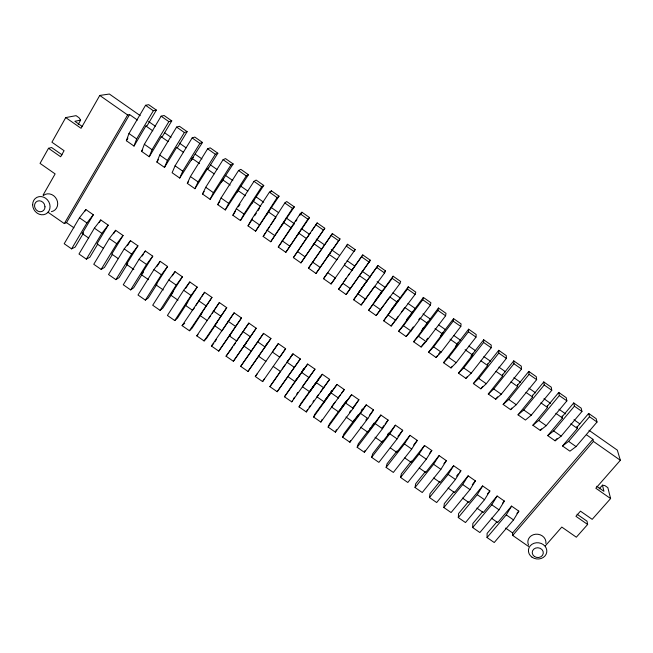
<?xml version="1.0" encoding="UTF-8"?>
<svg xmlns="http://www.w3.org/2000/svg" width="653" height="653" viewBox="0 0 653 653"><rect width="100%" height="100%" fill="white"/><g stroke="black" fill="none" stroke-linecap="round" stroke-linejoin="round"><path stroke-width="0.98" d="M472.739 353.33L472.625 354.995L458.463 373.157L465.924 378.373L471.237 373.19L491.195 347.771L491.219 345.053L483.693 339.772L472.699 353.885M491.276 518.107L497.668 522.547L511.593 506.108L518.825 511.144L513.519 519.91L494.231 542.529L487.048 537.541L487.105 533.387L496.998 521.706M487.66 364.374L498.737 350.326L506.255 355.599L506.361 358.415L486.265 383.711L480.828 388.804L473.376 383.597L487.636 365.517L487.677 363.803M314.64 242.516L312.322 246.214M458.463 373.157L463.72 367.933L483.604 342.45L483.693 339.772M476.894 508.099L483.293 512.548L497.129 496.027L504.361 501.063L499.023 509.822L479.865 532.546L472.674 527.551L472.854 523.477L482.673 511.74M457.786 342.849L457.59 344.458L443.534 362.709L451.003 367.933L456.202 362.66L476.004 337.119L476.168 334.491L468.634 329.202L457.72 343.388M299.515 231.913L297.188 235.611M462.504 498.084L468.903 502.541L482.64 485.938L489.881 490.983L484.51 499.716L465.483 522.555L458.284 517.551L458.586 513.56L468.34 501.765M443.534 362.709L448.676 357.395L468.405 331.789L468.634 329.202M448.089 488.06L454.496 492.517L468.136 475.833L475.392 480.886L469.98 489.603L451.084 512.548L443.877 507.544L444.301 503.634L453.982 491.782M442.816 332.361L442.546 333.912L428.588 352.245L436.065 357.477L441.15 352.122L460.806 326.459L461.1 323.921L453.566 318.623L440.383 335.952M433.665 478.029L440.081 482.485L453.623 465.728L460.887 470.78L455.435 479.482L436.669 502.541L429.462 497.529L430 493.692L439.616 481.792M428.588 352.245L433.616 346.849L453.198 321.121L453.566 318.623M426.67 323.398L427.829 321.856L427.478 323.349L413.627 341.78L421.112 347.012L426.074 341.568L445.591 315.783L446.015 313.334L438.473 308.036L424.809 326.222M269.232 210.682L266.889 214.372M419.226 467.981L425.642 472.445L439.094 455.606L446.358 460.667L440.873 469.344L422.246 492.517L415.03 487.497L415.692 483.751L425.274 471.744M413.627 341.78L418.532 336.287L437.975 310.436L438.473 308.036M404.77 457.924L411.194 462.397L424.548 445.477L431.821 450.537L426.303 459.198L407.807 482.477L400.583 477.457L401.366 473.792L411.472 460.977M396.73 452.333L397.065 450.945L387.025 463.826L386.119 467.409L393.351 472.437L411.708 449.044L417.275 440.408L409.986 435.331L396.73 452.333L390.298 447.86M254.058 200.055L251.707 203.736M411.104 313.669L412.827 311.342L412.402 312.787L398.656 331.291L406.142 336.54L410.99 331.006L430.36 305.09L430.923 302.739L423.364 297.433L409.227 316.485M398.656 331.291L403.44 325.716L422.736 299.743L423.364 297.433M382.258 442.269L382.634 440.906L372.667 453.851L371.647 457.353L378.887 462.381L397.106 438.881L402.705 430.262L395.416 425.185L382.258 442.269L375.01 437.224M238.876 189.411L237.072 192.292M395.522 303.939L397.816 300.813L383.662 320.803L391.163 326.051L415.104 294.389L415.806 292.136L408.239 286.822L394.208 305.963M367.606 431.625L358.301 443.86L357.15 447.281L364.398 452.317L364.945 450.586M360.513 427.144L367.761 432.188L368.186 430.858M383.662 320.803L407.472 289.042L408.239 286.822M353.151 421.569L343.911 433.87L342.645 437.208L349.902 442.244L350.506 440.555M126.372 140.722L128.968 133.53L145.57 105.288L148.664 104.684L156.369 110.088L147.129 125.678L145.897 125.988L134.004 146.068L126.372 140.722L127.915 138.101M346 417.047L353.257 422.091L353.967 420.157M134.004 146.068L136.665 138.918L153.341 110.741L156.369 110.088M223.677 178.751L221.31 182.432M141.636 151.406L144.354 144.305L161.111 116.185L164.066 115.491L171.763 120.887L162.434 136.412L161.258 136.763L149.259 156.744L141.636 151.406L142.672 149.668M376.536 298.894L382.78 290.275L368.659 310.297L376.161 315.554L399.84 283.68L400.673 281.516L393.098 276.203L378.609 296.217M149.259 156.744L152.043 149.684L168.874 121.638L171.763 120.887M339.519 410.108L329.512 423.862L328.124 427.111L335.389 432.164L336.385 429.69M156.883 162.075L159.724 155.063L176.628 127.074L179.453 126.282L187.133 131.677L177.73 147.129L176.604 147.513L164.499 167.405L156.883 162.075L158.45 159.479M164.499 167.405L167.405 160.442L184.383 132.518L187.133 131.677M368.659 310.297L392.2 278.325L393.098 276.203M175.077 165.813L172.114 172.735L179.722 178.065L202.495 142.452L194.814 137.065L192.137 137.954L175.077 165.813L182.75 171.192L179.722 178.065M208.258 168.531L217.841 153.218L210.168 147.839L207.63 148.827L190.415 176.555L187.329 183.387L194.929 188.709L207.246 168.996L208.462 168.09M326.524 398.265L315.097 413.847L313.587 417.014L320.86 422.067L321.945 419.659M330.9 392.078L331.626 390.502M194.929 188.709L198.079 181.926L215.368 154.255L217.841 153.218M318.656 394.445L316.925 396.82L324.198 401.881L325.055 400.044M367.737 279.729L353.632 299.784L361.15 305.041L384.56 272.962L385.523 270.889L377.948 265.567L358.375 292.781M202.528 194.023L205.736 187.289L223.097 159.683L225.505 158.597L233.162 163.976L210.119 199.336L202.528 194.023L204.136 191.46M210.119 199.336L213.392 192.643L230.827 165.103L233.162 163.976M217.71 204.65L221.049 198.006L238.557 170.523L240.818 169.347L248.475 174.718L225.293 209.956L217.71 204.65L219.881 201.246M315.497 383.352L300.674 403.815L299.041 406.909L306.314 411.961L307.498 409.611M353.632 299.784L377.948 265.567M225.293 209.956L228.689 203.352L246.279 175.943L248.475 174.718M287.793 376.552L295.083 381.63L307.653 364.056L314.991 369.157L302.363 386.69L309.644 391.759L315.799 382.764M232.876 215.261L236.337 208.707L253.993 181.354L256.123 180.081L263.763 185.444L240.451 220.567L232.876 215.261L235.611 211.025M193.231 157.414L191.378 160.271M240.451 220.567L243.969 214.053L261.706 186.766L263.763 185.444M248.026 225.873L251.609 219.4L269.42 192.178L271.403 190.807L279.043 196.169L255.592 231.17L248.026 225.873L252.442 219.122M295.189 381.254L284.471 396.787L291.76 401.848L292.609 400.322M362.774 254.923L338.597 289.255L346.114 294.519L370.365 260.245L362.774 254.923L351.551 270.75M62.043 154.818L51.595 147.529L48.51 148.296L40.045 163.389L55.13 173.91L43.033 195.174M78.189 124.429L80.629 120.128L79.054 117.752L76.066 115.654L65.733 117.589L51.922 142.207L64.084 150.704L60.647 156.761L48.51 148.296M255.592 231.17L277.125 197.581L279.043 196.169M346.114 294.519L370.365 260.245M140.24 115.663L109.377 94.032L99.762 95.444L81.07 128.306L65.733 117.589M142.427 273.811L143.431 272.072M301.841 371.851L303.547 368.88M284.316 221.84L270.717 241.757L263.159 236.459L284.822 202.985L286.675 201.524L294.307 206.879L282.047 224.999M295.083 381.63L296.087 379.891M48.053 212.274L64.304 223.579L127.645 114.977L129.596 114.569L137.424 120.054M64.304 223.579L66.5 222.624L129.596 114.569M88.759 238.108L82.188 233.537L93.314 214.755L85.861 209.572L79.462 217.767L64.198 243.732L71.593 248.875L75.16 247.087L83.094 233.709M84.857 211.278L85.861 209.572M71.593 248.875L86.931 222.967L93.314 214.755M171.763 294.209L173.282 291.638M270.717 241.757L292.52 208.389L294.307 206.879M103.541 248.385L96.971 243.822L108.202 225.13L100.758 219.947L94.391 228.158L78.989 254.009L86.376 259.143L89.812 257.274L97.819 243.953M99.232 222.502L100.758 219.947M86.376 259.143L101.852 233.35L108.202 225.13M192.7 310.412L185.362 305.302L197.19 287.108L189.794 281.957L183.656 290.291L167.413 315.448L174.759 320.55L177.445 318.174L187.942 301.833M118.299 258.653L111.745 254.099L123.066 235.48L115.638 230.305L109.304 238.541L93.763 264.277L101.15 269.403L104.456 267.452L112.536 254.188M113.589 233.701L115.638 230.305M101.15 269.403L116.756 243.732L123.066 235.48M278.276 247.046L300.209 213.784L301.931 212.225L309.546 217.571L285.834 252.327L278.276 247.046L294.128 223.84M487.048 537.541L506.271 514.866L511.593 506.108M207.368 320.615L200.038 315.513L211.964 297.401L204.577 292.258L182.097 325.651L189.435 330.753L191.998 328.288L202.585 312.02M126.494 264.359L137.922 245.83L130.494 240.655L124.209 248.915L108.52 274.529L115.899 279.655L119.083 277.615L127.743 263.592L126.494 264.359L133.865 269.485M127.392 245.724L130.494 240.655M352.669 269.175L351.918 270.391L344.343 265.085L344.833 263.673M277.182 391.718L300.315 358.938L292.977 353.828L269.893 386.658L277.182 391.718L300.315 358.938M472.674 527.551L491.766 504.769L497.129 496.027M115.899 279.655L131.653 254.099L137.922 245.83M182.75 171.192L199.883 143.391L202.495 142.452M216.167 323.896L217.212 322.198M458.284 517.551L477.245 494.664L482.64 485.938M148.598 279.729L141.236 274.611L152.761 256.164L145.341 250.997L139.089 259.274L123.27 284.773L130.633 289.899L133.694 287.769L141.913 274.627M142.215 256.041L143.26 254.36M144.305 252.678L145.341 250.997M187.329 183.387L188.391 181.665M285.834 252.327L307.898 219.179L309.546 217.571M443.877 507.544L462.708 484.542L468.136 475.833M130.633 289.899L146.525 264.449L152.761 256.164M263.567 333.348L240.688 366.366L247.993 371.443L270.93 338.474L263.567 333.348L251.291 351.167L243.985 346.082L256.213 328.222L248.842 323.088L236.664 340.997L229.35 335.903L241.479 317.962L234.101 312.82L211.425 346.025L218.747 351.118L231.823 332.369M163.315 289.965L155.961 284.855L167.584 266.489L160.173 261.331L153.961 269.624L137.995 295.009L145.358 300.127L148.296 297.915L156.581 284.83M157.022 266.351L160.173 261.331M429.462 497.529L448.154 474.413L453.623 465.728M145.358 300.127L161.389 274.799L167.584 266.489M248.842 323.088L226.06 356.203L233.374 361.28L246.418 342.523M415.03 487.497L433.592 464.275L439.094 455.606M178.016 300.192L170.67 295.083L182.391 276.807L174.996 271.648L168.817 279.966L152.712 305.237L160.067 310.346L162.875 308.053L171.241 295.025M172.335 275.811L174.996 271.648M293.385 257.617L317.162 222.918L324.778 228.256L300.927 262.898L293.385 257.617L306.396 238.484L298.788 233.154M160.067 310.346L176.237 285.132L182.391 276.807M400.583 477.457L419.006 454.121L424.548 445.477M269.893 386.658L280.668 371.149M185.509 288.593L189.794 281.957M238.345 206.789L239.994 204.25M386.119 467.409L404.411 443.958L409.986 435.331M174.759 320.55L191.068 295.458L197.19 287.108M300.927 262.898L324.778 228.256M371.647 457.353L389.8 433.788L395.416 425.185M193.239 309.587L194.316 307.93M195.941 305.457L198.096 302.159M199.181 300.511L200.798 298.037M201.883 296.38L204.577 292.258M254.646 215.751L256.303 213.221M257.959 210.69L259.616 208.16M270.309 192.48L271.403 190.807M355.183 249.593L353.942 251.478L346.278 246.108L347.584 244.263L355.183 249.593L331.071 283.99L323.537 278.725L327.724 272.701L335.316 278.015L331.071 283.99M364.398 452.317L382.487 428.703L388.119 420.099L380.83 415.022L367.761 432.188M189.435 330.753L211.964 297.401M357.15 447.281L375.173 423.609L380.83 415.022M349.902 442.244L367.859 418.516L373.524 409.937L366.219 404.844L353.257 422.091M214.698 325.716L215.645 324.737L206.536 338.393L204.095 340.939L196.765 335.846L219.351 302.543L226.73 307.685L214.698 325.716L222.028 330.81L234.101 312.82M209.001 318.15L210.641 315.685M212.274 313.22L219.351 302.543M263.159 236.459L265.942 232.264M267.053 230.582L269.836 226.387M270.954 224.705L275.958 217.155L268.342 211.817M342.645 437.208L360.529 413.414L366.219 404.844M337.593 258.604L336.76 259.772L329.177 254.45L316.003 273.452L308.469 268.171L332.385 233.594L339.984 238.933L328.01 256.025M335.389 432.164L353.208 408.321L358.913 399.758L351.6 394.665L338.736 411.994L331.471 406.941L334.965 402.199M204.095 340.939L226.73 307.685M328.124 427.111L351.6 394.665M214.87 341.837L216.486 339.438M295.801 221.351L296.911 219.694M299.703 215.539L301.931 212.225M278.276 343.592L272.366 352.049L279.737 357.175L285.63 348.71L278.276 343.592L255.299 376.512L262.596 381.589L264.538 378.707M320.86 422.067L344.286 389.572L336.964 384.47L324.198 401.881M218.747 351.118L241.479 317.962M313.587 417.014L336.964 384.47M306.314 411.961L329.643 379.369L322.321 374.267L309.644 391.759M232.656 347.151L226.06 356.203M233.741 345.551L235.366 343.16M310.42 232.827L307.057 237.782L307.383 237.431M312.11 230.346L314.917 226.216M316.044 224.567L317.162 222.918M316.003 273.452L339.984 238.933M299.041 406.909L322.321 374.267M233.374 361.28L256.213 328.222M291.76 401.848L314.991 369.157M361.305 410.508L362.399 408.917M284.471 396.787L307.653 364.056M293.45 398.795L294.544 397.212M296.723 394.037L297.817 392.453M345.159 402.787L346.792 400.403M251.021 351.698L240.688 366.366M308.469 268.171L322.492 248.018M322.19 248.393L332.385 233.594M331.716 391.082L327.7 396.665M247.993 371.443L270.93 338.474M292.977 353.828L287.1 362.301L294.462 367.427M316.623 381.752L320.468 376.193M302.07 371.622L304.274 368.447M323.537 278.725L347.584 244.263M286.936 362.268L288.046 360.676M291.36 355.918L292.462 354.334M265.861 345.241L266.971 343.649M262.596 381.589L285.63 348.71M255.299 376.512L257.298 373.671M282.153 368.994L285.002 364.954M348.196 275.501L349.624 273.542M295.752 380.47L297.809 377.475M298.633 376.438L300.935 373.214M343.968 281.484L346.261 278.292M361.15 305.041L374.634 286.308L382.193 291.613M338.597 289.255L342.898 283.329L350.481 288.634M377.467 297.784L374.536 301.694M309.024 407.276L310.159 405.717M312.991 401.832L314.117 400.281M320.394 392.061L329.643 379.369M376.161 315.554L383.842 305.016M385.025 303.392L389.164 297.719M325.643 399.252L329.145 394.469M392.094 308.616L394.379 305.498M393.065 307.522L390.119 311.408M338.458 397.465L340.205 395.098M341.372 393.514L344.286 389.572M391.163 326.051L398.306 316.37M401.285 312.338L404.852 307.498L412.402 312.787M341.87 406.933L345.404 402.175M407.072 319.105L408.794 316.778M339.846 409.937L344.564 403.587M406.337 320.37L408.068 318.035M349.518 412.329L350.694 410.761M353.044 407.611L358.913 399.758M406.142 336.54L409.741 331.716M410.941 330.116L413.341 326.9M418.744 319.676L419.944 318.068L427.478 323.349M384.331 272.481L385.523 270.889M422.605 328.81L423.764 327.267M353.73 420.801L358.481 414.475M421.316 330.867L423.642 327.765M365.835 420.099L367.019 418.54M369.386 415.406L373.524 409.937M421.112 347.012L424.736 342.221M426.548 339.821L427.764 338.221M369.386 429.29L370.586 427.715M371.777 426.14L374.177 422.989M382.16 427.886L383.948 425.552M385.139 423.993L388.119 420.099M436.065 357.477L437.281 355.885M438.498 354.293L440.326 351.91M387.458 434.645L388.666 433.078M455.361 346.449L457.133 344.155M397.897 436.457L402.705 430.262M451.003 367.933L452.227 366.349M470.919 356.171L472.103 354.644M413.643 445.028L417.275 440.408M465.924 378.373L467.156 376.797M473.376 383.597L478.755 378.454L498.778 353.093L498.737 350.326M429.388 453.606L431.821 450.537M480.828 388.804L482.698 386.454M502.614 374.846L513.764 360.872L521.274 366.137L521.51 369.043L501.267 394.224L495.717 399.228L488.273 394.02L502.639 376.03L502.598 374.267M488.273 394.02L493.766 388.968L513.935 363.729L513.764 360.872M443.909 463.72L446.358 460.667M495.717 399.228L497.594 396.885M517.543 385.319L528.775 371.41L536.276 376.667L536.644 379.662L516.262 404.721L510.589 409.643L503.153 404.436L517.625 386.535L517.503 384.715M503.153 404.436L508.769 399.473L529.077 374.357L528.775 371.41M243.985 346.082L244.826 345.045M456.561 476.102L458.414 473.825M459.647 472.299L460.887 470.78M510.589 409.643L511.854 408.084M532.456 395.775L543.769 381.932L551.263 387.188L551.769 390.274L531.24 415.202L525.445 420.042L518.025 414.843L532.595 397.024L532.391 395.147M518.025 414.843L523.755 409.962L544.21 384.968L543.769 381.932M472.282 484.673L475.392 480.886M547.361 406.215L558.756 392.437L566.233 397.693L566.869 400.869L546.202 425.683L540.292 430.425L532.872 425.234L547.54 407.505L547.271 405.578M532.872 425.234L538.717 420.442L559.319 395.571L558.756 392.437M487.375 493.995L489.881 490.983M540.292 430.425L541.574 428.89M562.241 416.647L573.718 402.942L581.194 408.182L581.954 411.455L561.139 436.147L555.115 440.808L547.704 435.616L562.478 417.977L562.127 415.994M547.704 435.616L553.671 430.915L574.42 406.166L573.718 402.942M502.467 503.316L504.361 501.063M555.115 440.808L557.05 438.506M577.113 427.07L588.663 413.431L596.132 418.671L597.03 422.034L576.068 446.595L569.93 451.174L562.527 445.991L577.399 428.433L576.966 426.393M562.527 445.991L568.608 441.371L589.496 416.745L588.663 413.431M516.923 513.38L518.825 511.144M528.595 546.496L512.695 535.436L512.597 532.938L592.9 439.298L586.467 434.784M512.695 535.436L593.422 441.412L592.9 439.298M545.255 545.932L561.792 527.069L576.338 537.207L587.635 524.473L587.006 521.167L577.048 514.213M588.982 430.278L617.338 450.162L620.35 460.283L595.83 488.248L610.604 498.574L592.189 519.339L580.468 511.16L575.938 516.311L587.635 524.473M599.128 488.942L602.458 485.155L604.98 485.661L607.861 487.677L610.604 498.574M229.35 335.903L230.24 334.899M211.425 346.025L213.8 343.437M196.765 335.846L198.014 334.597M200.038 315.513L201.034 314.575M182.097 325.651L184.717 323.235M185.362 305.302L186.407 304.396M155.961 284.855L157.104 284.014M82.188 233.537L83.584 232.876M80.629 120.128L74.834 121.287L82.302 126.511M79.462 217.767L86.931 222.967M94.391 228.158L101.852 233.35M109.304 238.541L116.756 243.732M124.209 248.915L131.653 254.099M139.089 259.274L146.525 264.449M153.961 269.624L161.389 274.799M168.817 279.966L176.237 285.132M183.656 290.291L191.068 295.458M198.479 300.617L205.883 305.767M213.286 310.918L220.681 316.068M228.077 321.219L235.472 326.361M242.859 331.504L250.238 336.646M257.617 341.78L264.996 346.914M301.817 372.545L309.171 377.663M316.517 382.78L323.864 387.89M331.202 393L338.54 398.11M345.878 403.219L353.208 408.321M360.529 413.414L367.859 418.516M375.173 423.609L382.487 428.703M389.8 433.788L397.106 438.881M404.411 443.958L411.708 449.044M419.006 454.121L426.303 459.198M433.592 464.275L440.873 469.344M448.154 474.413L455.435 479.482M462.708 484.542L469.98 489.603M477.245 494.664L484.51 499.716M491.766 504.769L499.023 509.822M506.271 514.866L513.519 519.91M66.5 222.624L73.96 227.815M258.596 356.252L265.902 361.329M273.207 366.406L280.496 371.484M505.626 528.081L512.597 532.938M596.736 486.265L603.943 491.309L602.458 485.155M145.57 105.288L153.341 110.741M161.111 116.185L168.874 121.638M176.628 127.074L184.383 132.518M192.137 137.954L199.883 143.391M207.63 148.827L215.368 154.255M223.097 159.683L230.827 165.103M238.557 170.523L246.279 175.943M253.993 181.354L261.706 186.766M269.42 192.178L277.125 197.581M284.822 202.985L292.52 208.389M300.209 213.784L307.898 219.179M315.587 224.567L323.268 229.954M330.94 235.341L338.613 240.728M361.607 256.858L369.263 262.228M376.912 267.591L384.56 272.962M392.2 278.325L399.84 283.68M407.472 289.042L415.104 294.389M422.736 299.743L430.36 305.09M437.975 310.436L445.591 315.783M453.198 321.121L460.806 326.459M468.405 331.789L476.004 337.119M483.604 342.45L491.195 347.771M498.778 353.093L506.361 358.415M513.935 363.729L521.51 369.043M529.077 374.357L536.644 379.662M544.21 384.968L551.769 390.274M559.319 395.571L566.869 400.869M574.42 406.166L581.954 411.455M589.496 416.745L597.03 422.034M148.582 121.515L155.259 126.192M164.434 132.624L171.102 137.301M179.444 143.154L186.113 147.831M195.288 154.263L201.965 158.94M210.307 164.785L216.976 169.47M225.318 175.314L232.827 180.579M240.328 185.844L247.838 191.1M256.18 196.953L263.69 202.218M271.191 207.474L278.7 212.739M286.21 218.004L294.544 223.848M301.221 228.534L309.563 234.378M316.232 239.055L324.574 244.908M331.251 249.585L339.584 255.429M347.094 260.694L354.603 265.959M362.105 271.215L370.447 277.068M377.124 281.745L385.466 287.589M392.967 292.854L400.477 298.119M407.986 303.384L415.488 308.649M422.997 313.905L430.507 319.17M438.84 325.023L445.517 329.7M453.859 335.544L460.528 340.221M468.87 346.074L475.547 350.751M483.881 356.595L490.558 361.28M498.9 367.125L505.569 371.802M513.911 377.654L520.588 382.332M528.922 388.176L535.599 392.853M543.941 398.705L550.61 403.383M558.952 409.227L565.629 413.904M573.963 419.757L579.807 423.846M145.897 125.988L152.81 130.837M161.258 136.763L168.164 141.603M176.604 147.513L183.509 152.353M191.933 158.263L199.598 163.634M207.246 168.996L214.135 173.82M222.551 179.714L230.191 185.077M237.831 190.431L245.463 195.778M253.095 201.124L260.718 206.47M283.573 222.493L291.189 227.824M313.995 243.806L321.586 249.136M359.493 275.705L367.068 281.01M389.751 296.911L397.302 302.2M435.012 328.63L442.546 333.912M450.072 339.185L457.59 344.458M465.107 349.722L472.625 354.995M480.967 360.84L487.636 365.517M495.97 371.361L502.639 376.03M510.964 381.866L517.625 386.535M525.943 392.363L532.595 397.024M540.896 402.844L547.54 407.505M555.842 413.325L562.478 417.977M570.771 423.789L577.399 428.433M99.762 95.444L127.645 114.977M593.422 441.412L620.35 460.283M128.968 133.53L136.665 138.918M144.354 144.305L152.043 149.684M159.724 155.063L167.405 160.442M190.415 176.555L198.079 181.926M205.736 187.289L213.392 192.643M221.049 198.006L228.689 203.352M236.337 208.707L243.969 214.053M251.609 219.4L259.233 224.746M266.865 230.085L274.48 235.423M282.104 240.753L289.72 246.083M297.327 251.413L304.935 256.743M312.534 262.065L320.133 267.387M358.056 293.94L365.631 299.245M373.206 304.543L380.764 309.84M388.331 315.138L395.889 320.427M403.44 325.716L410.99 331.006M418.532 336.287L426.074 341.568M433.616 346.849L441.15 352.122M448.676 357.395L456.202 362.66M463.72 367.933L471.237 373.19M478.755 378.454L486.265 383.711M493.766 388.968L501.267 394.224M508.769 399.473L516.262 404.721M523.755 409.962L531.24 415.202M538.717 420.442L546.202 425.683M553.671 430.915L561.139 436.147M568.608 441.371L576.068 446.595M329.741 253.103L329.757 253.691M43.531 195.41A9.273 8.252 57 0 1 56.689 199.402A9.273 8.252 57 0 1 51.44 211.637M528.555 545.133A9.069 8.016 6.6 0 1 535.656 534.219A9.069 8.016 6.6 0 1 545.875 543.443M45.008 206.805L44.265 203.989A5.681 5.044 56.7 0 0 35.703 202.357A5.681 5.044 56.7 0 0 38.037 211.237A5.681 5.044 56.7 0 0 45.008 206.805M32.65 204.789A9.436 8.375 56.8 0 0 45.8 213.98A9.436 8.375 56.8 0 0 45.62 198.243A9.436 8.375 56.8 0 0 32.65 204.789M534.407 556.462A5.559 4.897 6.9 0 0 543.263 553.409A5.559 4.897 6.9 0 0 535.615 548.071A5.559 4.897 6.9 0 0 534.407 556.462M532.048 557.205A9.224 8.13 6.8 0 0 546.757 552.136A9.224 8.13 6.8 0 0 534.064 543.263A9.224 8.13 6.8 0 0 532.048 557.205"/></g></svg>
